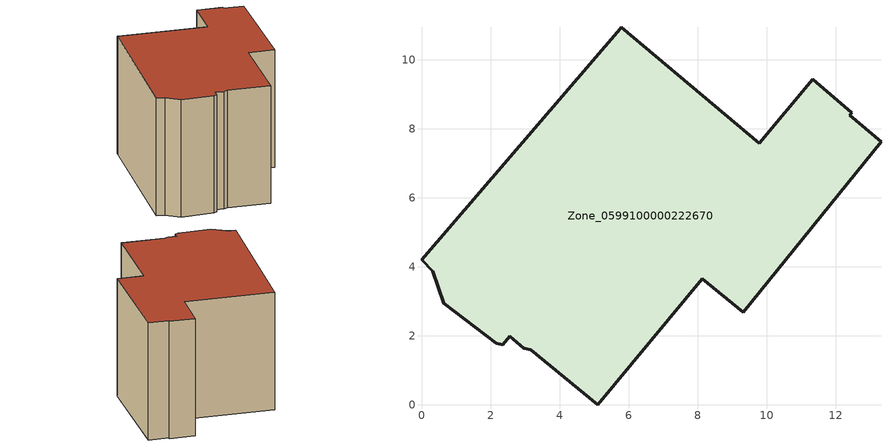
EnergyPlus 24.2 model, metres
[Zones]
Zone_0599100000222670
 floor ground (C_G): 2.55,1.99 2.35,1.75 2.16,1.78 0.65,2.95 0.33,3.87 0,4.21 5.76,10.9 5.79,10.95 9.79,7.59 11.34,9.43 12.47,8.47 12.41,8.4 13.32,7.62 9.32,2.68 8.13,3.66 5.11,0 3.16,1.6 2.96,1.64 z0
 wall outside (C_F): 2.35,1.75 2.55,1.99 2.96,1.64 3.16,1.6 5.11,0 8.13,3.66 9.32,2.68 13.32,7.62 12.41,8.4 12.47,8.47 11.34,9.43 9.79,7.59 5.79,10.95 5.76,10.9 0,4.21 0.33,3.87 0.65,2.95 2.16,1.78 2.35,1.75 z0:7.14
 roof outside (C_R): 5.76,10.9 0,4.21 0.33,3.87 0.65,2.95 2.16,1.78 2.35,1.75 2.55,1.99 2.96,1.64 3.16,1.6 5.11,0 8.13,3.66 9.32,2.68 13.32,7.62 12.41,8.4 12.47,8.47 11.34,9.43 9.79,7.59 5.79,10.95 z7.14
[BUILDING]
Pand.0599100000222670: North Axis=0; Terrain=City; Loads Convergence Tolerance Value=0.04; Temperature Convergence Tolerance Value=0.4; Solar Distribution=FullExterior; Maximum Number of Warmup Days=25; Minimum Number of Warmup Days=1
[Site:Location]
Rotterdam.The.Hague.AP_ZH_NLD Design_Conditions: Latitude=51.96; Longitude=4.45; Time Zone=1; Elevation=-4.5
[SITE:GROUNDTEMPERATURE:BUILDINGSURFACE]
18, 18, 18, 18, 18, 18, 18, 18, 18, 18, 18, 18
[MATERIAL] Thermal Absorptance=0.9; Solar Absorptance=0.7; Visible Absorptance=0.7
Name | Roughness | Thickness | Conductivity | Density | Specific Heat
G.D.1965 | MediumSmooth | 0.15 | 1 | 540 | 1210
F.D.1965 | Rough | 0.3 | 0.857143 | 1920 | 840
R.D.1965 | MediumRough | 0.2 | 0.08 | 1500 | 1000
[CONSTRUCTION]
C_G: G.D.1965
C_F: F.D.1965
C_R: R.D.1965
[ZONE]
Zone_0599100000222670: Type=1; Multiplier=1; Ceiling Height=Autocalculate; Volume=Autocalculate; Floor Area=autocalculate; Part of Total Floor Area=Yes
[ZONEINFILTRATION:DESIGNFLOWRATE]
Infil_Zone_0599100000222670: Zone or ZoneList or Space or SpaceList=Zone_0599100000222670; Schedule=AlwaysOn; Design Flow Rate Calculation Method=Flow/Area; Flow Rate per Floor Area=0.0042; Constant Term Coefficient=1; Temperature Term Coefficient=0; Velocity Term Coefficient=0; Velocity Squared Term Coefficient=0
[HVACTEMPLATE:ZONE:IDEALLOADSAIRSYSTEM]
Zone_0599100000222670: Maximum Heating Supply Air Temperature=50; Minimum Cooling Supply Air Temperature=13; Maximum Heating Supply Air Humidity Ratio=0.0156; Minimum Cooling Supply Air Humidity Ratio=0.0077; Heating Limit=NoLimit; Cooling Limit=NoLimit; Dehumidification Control Type=ConstantSensibleHeatRatio; Cooling Sensible Heat Ratio=0.7; Dehumidification Setpoint=60; Humidification Control Type=None; Humidification Setpoint=30; Outdoor Air Method=None; Outdoor Air Flow Rate per Person=0.00944; Outdoor Air Flow Rate per Zone Floor Area=0; Outdoor Air Flow Rate per Zone=0; Demand Controlled Ventilation Type=None; Outdoor Air Economizer Type=NoEconomizer; Heat Recovery Type=None; Sensible Heat Recovery Effectiveness=0.7; Latent Heat Recovery Effectiveness=0.65
[ZONECONTROL:THERMOSTAT]
ThermostatControl_Zone_0599100000222670: Zone or ZoneList=Zone_0599100000222670; Control Type Schedule=DualSetpointControlType; Control 1=Thermostat_Zone_0599100000222670; Temperature Difference Between Cutout And Setpoint=0
[THERMOSTATSETPOINT:DUALSETPOINT]
Thermostat_Zone_0599100000222670: Heating Setpoint Temperature Schedule=HeatingSetpoint_Zone_0599100000222670; Cooling Setpoint Temperature Schedule=CoolingSetpoint_Zone_0599100000222670
[SCHEDULE:COMPACT]
HeatingSetpoint_Zone_0599100000222670: Through: 12/31, For: AllDays, Until: 24:00, 21
CoolingSetpoint_Zone_0599100000222670: Through: 12/31, For: AllDays, Until: 24:00, 24
DualSetpointControlType: Through: 12/31, For: AllDays, Until: 24:00, 4
AlwaysOn: Through: 12/31, For: AllDays, Until: 24:00, 1
